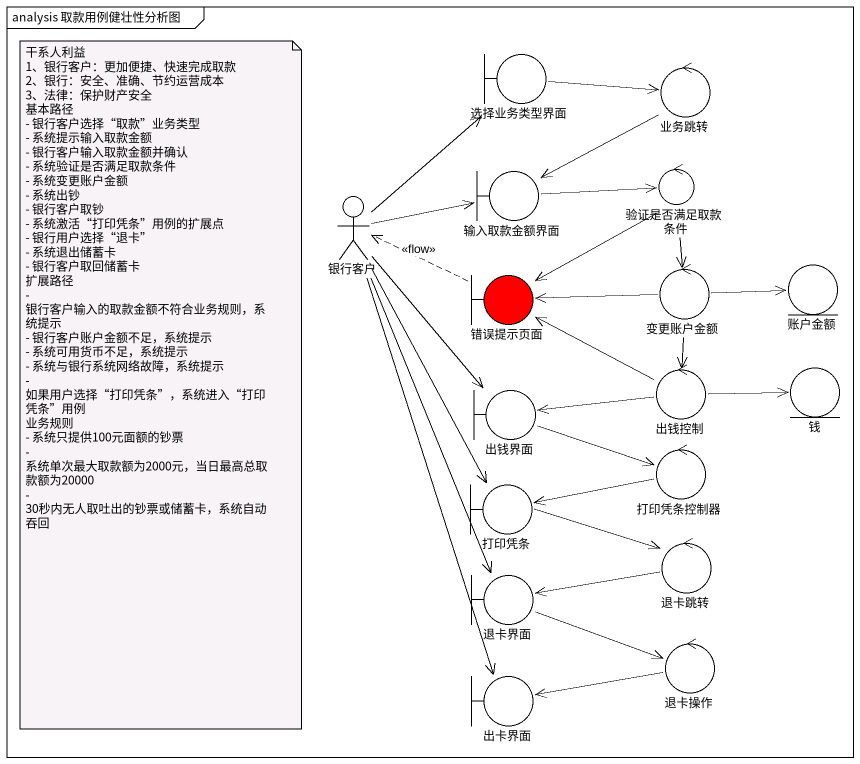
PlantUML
@startuml
mainframe analysis 取款用例健壮性分析图
boundary 选择业务类型界面
control 业务跳转
actor 银行客户
boundary 输入取款金额界面
control 验证是否满足取款条件
boundary 错误提示页面 #FF0000
control 变更账户金额
entity 账户金额
boundary 出钱界面
control 出钱控制
entity 钱
control 打印凭条控制器
boundary 打印凭条
control 退卡跳转
boundary 退卡界面
control 退卡操作
boundary 出卡界面
选择业务类型界面 -right-> 业务跳转
业务跳转 --> 输入取款金额界面
银行客户 -up-> 选择业务类型界面
银行客户 -right-> 输入取款金额界面
银行客户 --> 出钱界面
银行客户 --> 打印凭条
银行客户 --> 退卡界面
银行客户 --> 出卡界面
输入取款金额界面 -right-> 验证是否满足取款条件
验证是否满足取款条件 --> 错误提示页面
验证是否满足取款条件 --> 变更账户金额
错误提示页面 .left.> 银行客户 : <<flow>>
变更账户金额 -left-> 错误提示页面
变更账户金额 -right-> 账户金额
变更账户金额 --> 出钱控制
出钱界面 -right-> 打印凭条控制器
出钱控制 -left-> 错误提示页面
出钱控制 -left-> 出钱界面
出钱控制 -right-> 钱
打印凭条控制器 -left-> 打印凭条
打印凭条 -right-> 退卡跳转
退卡跳转 -left-> 退卡界面
退卡界面 -right-> 退卡操作
退卡操作 -left-> 出卡界面
note as N1
  干系人利益
  1、银行客户：更加便捷、快速完成取款
  2、银行：安全、准确、节约运营成本
  3、法律：保护财产安全
  基本路径
  - 银行客户选择“取款”业务类型
  - 系统提示输入取款金额
  - 银行客户输入取款金额并确认
  - 系统验证是否满足取款条件
  - 系统变更账户金额
  - 系统出钞
  - 银行客户取钞
  - 系统激活“打印凭条”用例的扩展点
  - 银行用户选择“退卡”
  - 系统退出储蓄卡
  - 银行客户取回储蓄卡
  扩展路径
  - 银行客户输入的取款金额不符合业务规则，系统提示
  - 银行客户账户金额不足，系统提示
  - 系统可用货币不足，系统提示
  - 系统与银行系统网络故障，系统提示
  - 如果用户选择“打印凭条”，系统进入“打印凭条”用例
  业务规则
  - 系统只提供100元面额的钞票
  - 系统单次最大取款额为2000元，当日最高总取款额为20000
  - 30秒内无人取吐出的钞票或储蓄卡，系统自动吞回
end note
@enduml
